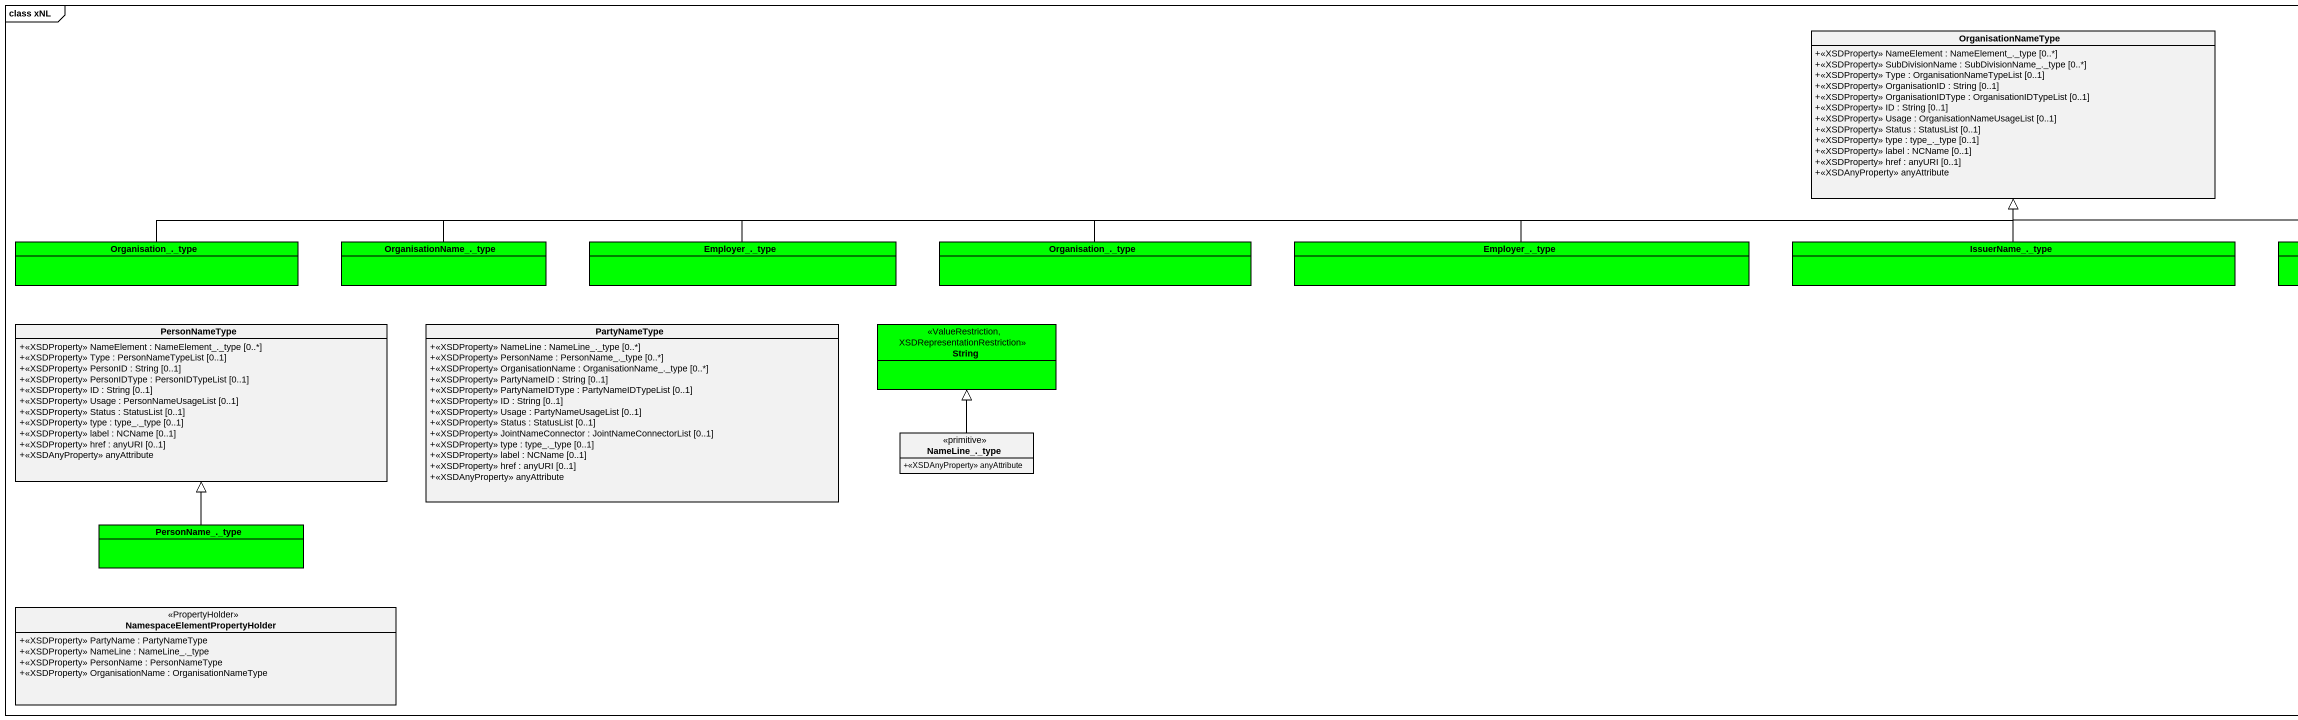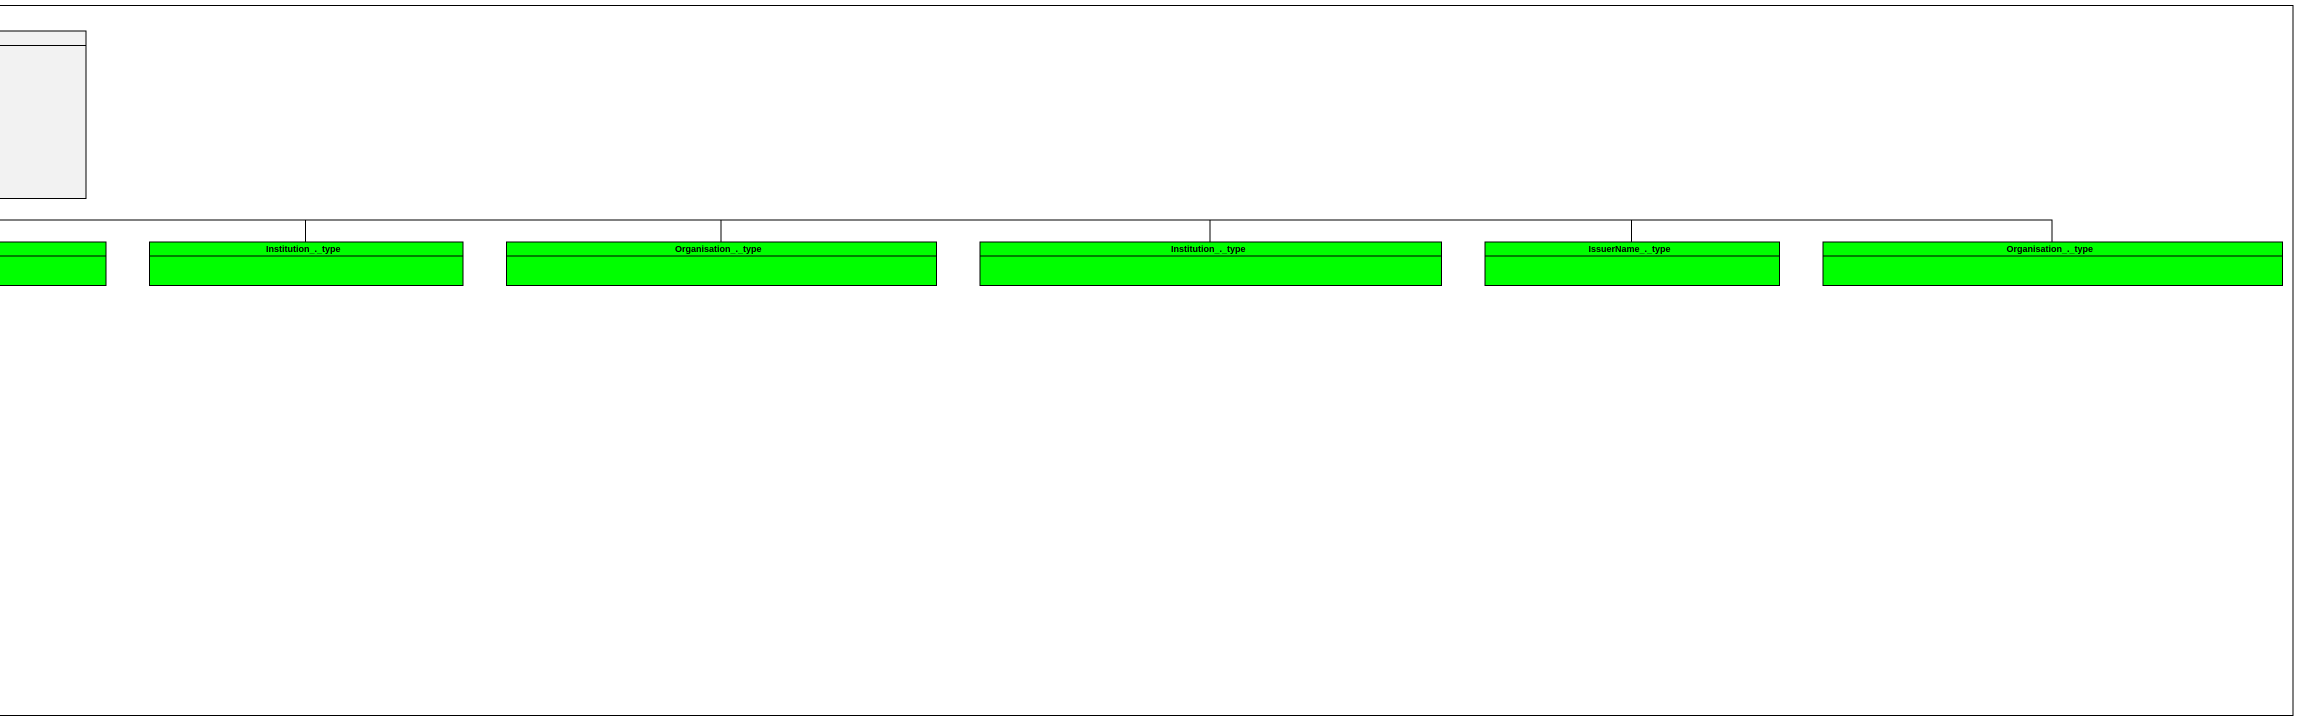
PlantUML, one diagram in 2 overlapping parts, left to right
@startuml
mainframe class xNL
hide circle
hide empty members
skinparam classAttributeIconSize 0
class OrganisationNameType {
  +<<XSDProperty>> NameElement : NameElement_._type [0..*]
  +<<XSDProperty>> SubDivisionName : SubDivisionName_._type [0..*]
  +<<XSDProperty>> Type : OrganisationNameTypeList [0..1]
  +<<XSDProperty>> OrganisationID : String [0..1]
  +<<XSDProperty>> OrganisationIDType : OrganisationIDTypeList [0..1]
  +<<XSDProperty>> ID : String [0..1]
  +<<XSDProperty>> Usage : OrganisationNameUsageList [0..1]
  +<<XSDProperty>> Status : StatusList [0..1]
  +<<XSDProperty>> type : type_._type [0..1]
  +<<XSDProperty>> label : NCName [0..1]
  +<<XSDProperty>> href : anyURI [0..1]
  +<<XSDAnyProperty>> anyAttribute
}
class "Organisation_._type" as Organisation_type #00FF00
class "OrganisationName_._type" as OrganisationName_type #00FF00
class "Employer_._type" as Employer_type #00FF00
class "Organisation_._type" as Organisation_type_2 #00FF00
class "Employer_._type" as Employer_type_2 #00FF00
class "IssuerName_._type" as IssuerName_type #00FF00
class "Institution_._type" as Institution_type #00FF00
class "Organisation_._type" as Organisation_type_3 #00FF00
class "Institution_._type" as Institution_type_2 #00FF00
class "IssuerName_._type" as IssuerName_type_2 #00FF00
class "Organisation_._type" as Organisation_type_4 #00FF00
class PersonNameType {
  +<<XSDProperty>> NameElement : NameElement_._type [0..*]
  +<<XSDProperty>> Type : PersonNameTypeList [0..1]
  +<<XSDProperty>> PersonID : String [0..1]
  +<<XSDProperty>> PersonIDType : PersonIDTypeList [0..1]
  +<<XSDProperty>> ID : String [0..1]
  +<<XSDProperty>> Usage : PersonNameUsageList [0..1]
  +<<XSDProperty>> Status : StatusList [0..1]
  +<<XSDProperty>> type : type_._type [0..1]
  +<<XSDProperty>> label : NCName [0..1]
  +<<XSDProperty>> href : anyURI [0..1]
  +<<XSDAnyProperty>> anyAttribute
}
class PartyNameType {
  +<<XSDProperty>> NameLine : NameLine_._type [0..*]
  +<<XSDProperty>> PersonName : PersonName_._type [0..*]
  +<<XSDProperty>> OrganisationName : OrganisationName_._type [0..*]
  +<<XSDProperty>> PartyNameID : String [0..1]
  +<<XSDProperty>> PartyNameIDType : PartyNameIDTypeList [0..1]
  +<<XSDProperty>> ID : String [0..1]
  +<<XSDProperty>> Usage : PartyNameUsageList [0..1]
  +<<XSDProperty>> Status : StatusList [0..1]
  +<<XSDProperty>> JointNameConnector : JointNameConnectorList [0..1]
  +<<XSDProperty>> type : type_._type [0..1]
  +<<XSDProperty>> label : NCName [0..1]
  +<<XSDProperty>> href : anyURI [0..1]
  +<<XSDAnyProperty>> anyAttribute
}
class String <<ValueRestriction, XSDRepresentationRestriction>> #00FF00
class "NameLine_._type" as NameLine_type <<primitive>> {
  +<<XSDAnyProperty>> anyAttribute
}
class "PersonName_._type" as PersonName_type #00FF00
class "NamespaceElementPropertyHolder" as NamespaceElementPropertyHold <<PropertyHolder>> {
  +<<XSDProperty>> PartyName : PartyNameType
  +<<XSDProperty>> NameLine : NameLine_._type
  +<<XSDProperty>> PersonName : PersonNameType
  +<<XSDProperty>> OrganisationName : OrganisationNameType
}
Organisation_type -right-|> OrganisationNameType
OrganisationName_type -right-|> OrganisationNameType
Employer_type -right-|> OrganisationNameType
Organisation_type_2 -right-|> OrganisationNameType
Employer_type_2 -right-|> OrganisationNameType
IssuerName_type -up-|> OrganisationNameType
Institution_type -left-|> OrganisationNameType
Organisation_type_3 -left-|> OrganisationNameType
Institution_type_2 -left-|> OrganisationNameType
IssuerName_type_2 -left-|> OrganisationNameType
Organisation_type_4 -left-|> OrganisationNameType
NameLine_type -up-|> String
PersonName_type -up-|> PersonNameType
@enduml
